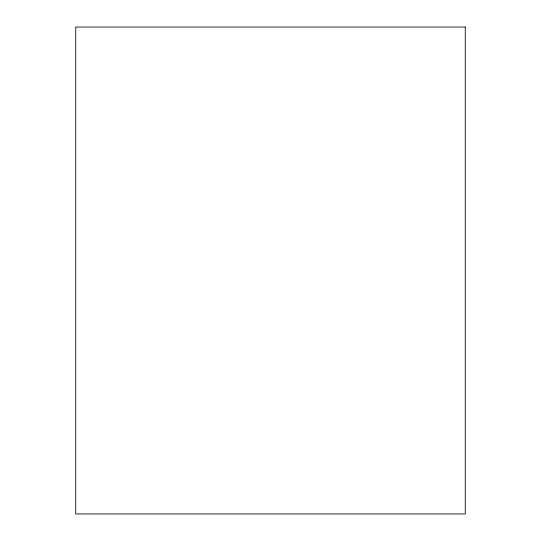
<?xml version="1.0" encoding="UTF-8"?>
<svg xmlns="http://www.w3.org/2000/svg" width="541" height="541" viewBox="0 0 541 541"><rect width="100%" height="100%" fill="white"/><g stroke="black" fill="none" stroke-linecap="round" stroke-linejoin="round"><path stroke-width="0.81" d="M465.26 27.05L75.74 27.05L75.74 513.95L465.26 513.95L465.26 27.05"/></g></svg>
